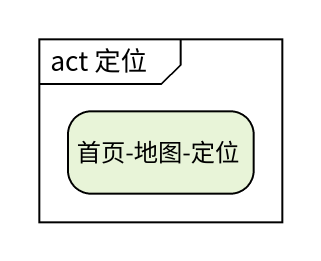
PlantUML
@startuml
mainframe act 定位
hide empty description
state "首页-地图-定位" as 首页_地图_定位
@enduml
